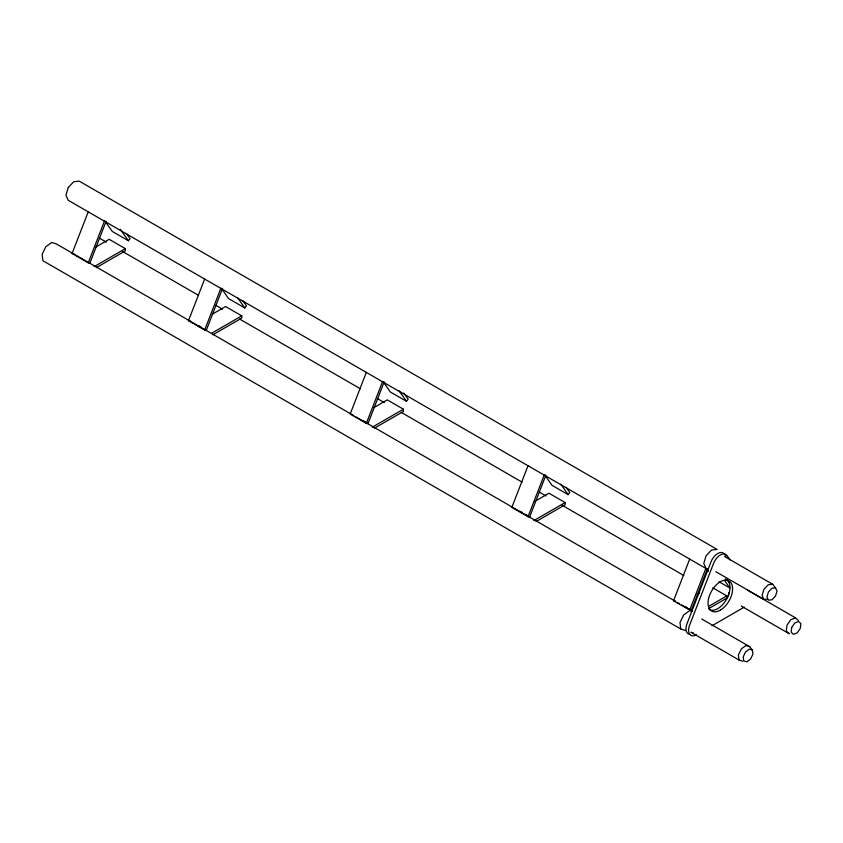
<?xml version="1.0" encoding="UTF-8"?>
<svg xmlns="http://www.w3.org/2000/svg" width="843" height="843" viewBox="0 0 843 843"><rect width="100%" height="100%" fill="white"/><g stroke="black" fill="none" stroke-linecap="round" stroke-linejoin="round"><path stroke-width="1.26" d="M95.786 247.041L109.168 239.317L125.344 248.653L125.344 250.887L96.344 267.631M212.204 314.249L225.587 306.525L241.751 315.862L241.751 318.096L212.763 334.84M373.881 407.601L387.264 399.867L403.428 409.203L403.428 411.447L374.44 428.181M534.451 501.585L548.951 493.218L565.116 502.554L565.116 504.788L536.127 521.532M712.788 587.813L726.792 595.896L726.792 598.14L708.952 608.435M728.405 596.117L728.795 592.471M106.092 221.309L89.927 262.974L88.241 262.826L72.077 253.49L88.241 211.825M88.241 262.826L104.416 221.151M204.659 330.034L220.824 288.369L222.499 288.517L206.335 330.182L204.659 330.034L188.484 320.698L204.659 279.033M366.336 372.374L350.172 414.05L366.336 423.386L368.022 423.534L384.187 381.858L382.501 381.71L366.336 423.386M528.024 465.726L511.849 507.391L528.024 516.727L529.699 516.875L545.864 475.21L544.188 475.062L528.024 516.727M707.551 568.551L691.386 610.227L689.7 610.079L673.536 600.743L689.7 559.067M689.7 610.079L705.865 568.403M104.869 220.961L112.224 231.414L128.389 240.75L130.075 238.664L126.397 233.437M222.015 289.212L228.632 298.622L244.797 307.958L246.483 305.872L242.805 300.645M383.702 382.564L390.32 391.974L406.484 401.31L408.16 399.213L403.755 392.943M545.379 475.905L551.996 485.315L568.161 494.651L569.847 492.565L566.169 487.338M94.121 266.673L125.344 248.653M211.646 333.238L241.751 315.862M372.216 427.232L403.428 409.203M533.893 520.574L565.116 502.554M697.245 594.294L699.479 592.998M708.952 606.201L726.792 595.896M711.956 625.791L744.295 607.118M798.289 620.469L795.413 617.793L790.713 619.784L786.951 625.295L786.329 631.07L789.217 633.746L741.166 606.012M775.539 587.856L771.998 588.203L768.447 591.944L766.982 596.886L768.447 600.142L771.998 599.784L775.539 596.043L777.014 591.101L775.539 587.856L772.683 584.273L768.3 584.715L763.927 589.331L762.114 595.443L763.927 599.447L767.204 599.12M72.077 253.49L73.752 253.638M188.484 320.698L190.17 320.856M673.536 600.743L675.211 600.89M691.955 611.47L689.595 610.701L683.662 614.979L679.985 622.545L680.722 628.962L685.433 630.49M752.43 650.111L749.406 649.131L745.591 651.871L743.231 656.739L743.705 660.859L746.729 661.839L750.544 659.1L752.904 654.242L752.43 650.111L749.764 646.718L746.023 645.506L741.324 648.899L738.405 654.895L738.984 659.995L742.725 661.197M693.431 633.061L690.944 632.25L738.984 659.995M724.632 556.538L772.683 584.273M715.876 571.712L763.927 599.447M747.362 590.047L795.413 617.793M719.068 581.775L729.848 588.003L724.706 580.679M99.516 238.179L106.344 242.12M122.288 251.33L198.6 295.387M215.692 305.25L222.52 309.191M239.612 319.054L360.34 388.76M377.422 398.623L384.26 402.575M401.342 412.438L522.08 482.143M539.162 492.006L546.001 495.947M561.944 505.157L683.821 575.516M198.79 325.83L200.95 327.073M363.702 421.047L368.022 423.534M519.994 511.279L522.154 512.523M525.389 514.388L529.699 516.875M684.916 606.496L687.066 607.74M689.226 608.983L691.386 610.227M353.744 415.61L56.47 243.975L51.76 242.457L45.828 246.725L42.15 254.291L42.888 260.719L680.722 628.962M356.031 416.927L674.948 601.048M677.224 602.366L679.5 603.683M681.776 604.989L692.029 610.912M701.713 618.983L749.764 646.718M730.07 559.868L727.077 555.6A11.022 6.365 -60 0 0 713.568 563.398L689.595 625.2A11.022 6.365 -60 0 0 696.339 634.8M725.981 556.243L724.485 554.114A11.022 6.365 -60 0 0 710.986 561.912L687.003 623.704A11.022 6.365 -60 0 0 689.859 634.357M727.857 580.679L729.321 582.776M707.066 569.257L708.531 571.343M560.816 484.198L568.161 494.651M399.139 390.846L406.484 401.31M237.452 297.505L244.797 307.958M120.307 229.254L128.389 240.75M725.18 578.92A17.355 10.021 -60 0 1 726.972 598.477A17.355 10.021 -60 0 1 709.058 609.51M791.661 627.508L791.155 632.197L793.495 634.368L797.299 632.745L800.344 628.288L800.85 623.609L798.511 621.439L794.707 623.051L791.661 627.508M68.23 187.536L65.944 195.228L68.23 200.286L706.065 568.54L703.779 563.482L706.065 555.79L711.587 549.963L717.108 549.415L79.274 181.161L73.752 181.709L68.23 187.536M720.322 610.153A17.355 10.021 -60 0 0 730.955 582.755A17.355 10.021 -60 0 0 709.69 595.021A17.355 10.021 -60 0 0 720.322 610.153"/></g></svg>
